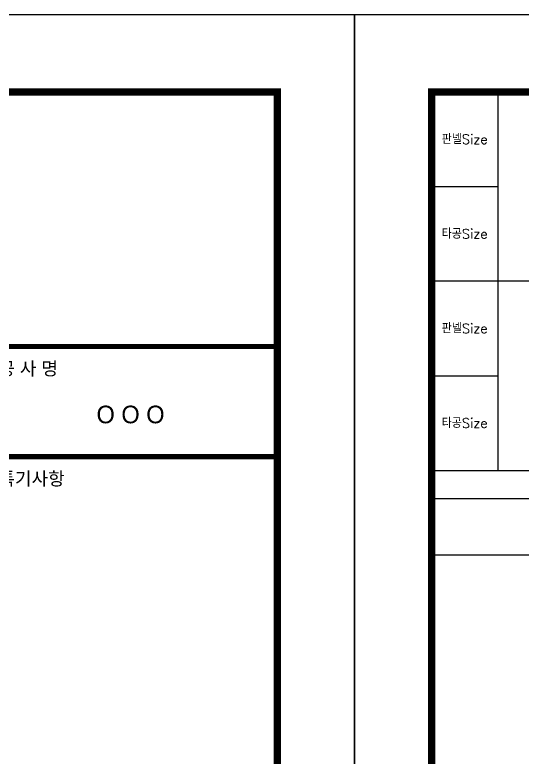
# Model space of a CAD drawing. Header units: millimetres. Extents: x -56261 to 196039, y 9480 to 100001.
# Drawn here: x 149363 to 156287, y 89879 to 100001 of the extents above; entities that cross this region are included whole.
import ezdxf
from ezdxf.enums import TextEntityAlignment as Align

# ---------------------------------------------------------------- set-up
doc = ezdxf.new("R2010")
doc.units = ezdxf.units.MM
doc.set_wipeout_variables(frame=1)
doc.layers.add('FORM', color=4, linetype='Continuous')
doc.layers.add('SS-TEXT', color=7, linetype='Continuous')
doc.styles.add('DVM_DEFAULT', font='romans.shx', dxfattribs={"bigfont": 'whgtxt.shx'})
doc.styles.add('굴림', font='NGULIM.TTF')

# ---------------------------------------------------------------- blocks, each defined once
blk = doc.blocks.new('A$C43DE16F2')
blk.add_wipeout([(0, 14550), (0, 0), (29100, 0), (29100, 14550)]).dxf.layer = 'SS-TEXT'
at = {"layer": 'SS-TEXT'}
for p, q in [((0, 2652), (20082, 2652)), ((0, 1768), (20082, 1768))]:
    blk.add_line(p, q, dxfattribs=at)
blk.add_lwpolyline([(0, 0), (20082, 0), (20082, 14550), (0, 14550)], close=True, dxfattribs=at)
for points in [[(2082, 14550), (2082, 2652)], [(0, 11575), (2082, 11575)], [(20082, 8601), (0, 8601)], [(0, 5626), (2082, 5626)]]:
    blk.add_lwpolyline(points, dxfattribs=at)
at = {"layer": 'SS-TEXT', "style": 'DVM_DEFAULT'}
for s, p in [('판넬Size', (1041, 13063)), ('타공Size', (1041, 10088)), ('판넬Size', (1041, 7114)), ('타공Size', (1041, 4139))]:
    blk.add_text(s, height=300, dxfattribs=at).set_placement(p, align=Align.MIDDLE_CENTER)
blk = doc.blocks.new('FORM_기계', base_point=(381614, -321275))
at = {"layer": 'FORM', "color": 7}
blk.add_lwpolyline([(381614, -321275), (465714, -321275), (465714, -261875), (381614, -261875)], close=True, dxfattribs=at)
at = {"layer": 'FORM', "const_width": 200}
blk.add_lwpolyline([(463614, -319175), (383714, -319175), (383714, -263975), (463614, -263975)], close=True, dxfattribs=at)
at = {"layer": 'FORM', "const_width": 140}
for points in [[(455614, -270907), (463614, -270907)], [(455614, -273907), (463614, -273907)]]:
    blk.add_lwpolyline(points, dxfattribs=at)
at = {"layer": 'FORM', "style": '굴림'}
for s, p in [('공 사 명', (456014, -271507)), ('특기사항', (456014, -274507))]:
    blk.add_text(s, height=360, dxfattribs=at).set_placement(p, align=Align.MIDDLE_LEFT)
at = {"layer": 'FORM', "color": 4, "style": '굴림'}
blk.add_text('O O O', height=480, dxfattribs=at).set_placement((459614, -272759), align=Align.MIDDLE_CENTER)

msp = doc.modelspace()

# ---------------------------------------------------------------- block references
at = {"layer": 'FORM', "xscale": 0.5, "yscale": 0.5, "zscale": 0.5}
msp.add_blockref('FORM_기계', (111938.9, 70301.1), dxfattribs=at)
at = {"layer": 'SS-TEXT', "xscale": 0.4331186193392458, "yscale": 0.4331186193392458, "zscale": 0.4331186193392458}
msp.add_blockref('A$C43DE16F2', (155038.9, 92649.2), dxfattribs=at)

# ---------------------------------------------------------------- next in the draw order: block references
at = {"layer": 'FORM', "xscale": 0.5, "yscale": 0.5, "zscale": 0.5}
msp.add_blockref('FORM_기계', (153988.9, 70301.1), dxfattribs=at)

doc.saveas('drawing.dxf')
